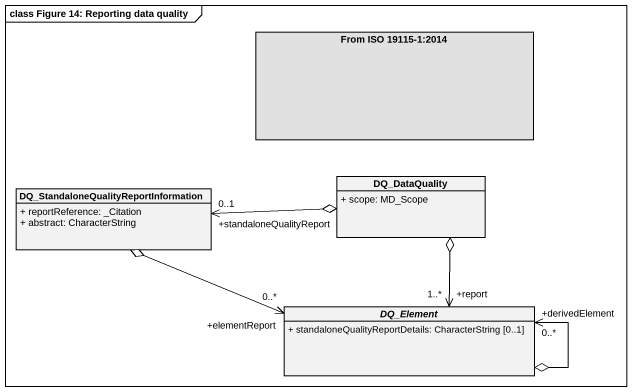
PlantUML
@startuml
mainframe class Figure 14: Reporting data quality
allowmixing
hide circle
hide empty members
skinparam classAttributeIconSize 0
rectangle "From ISO 19115-1:2014" as From_ISO_19115_1_2014 #E1E1E1
class "DQ_StandaloneQualityReportInformation" as DQ_StandaloneQualityReportIn {
  + reportReference: _Citation
  + abstract: CharacterString
}
class DQ_DataQuality {
  + scope: MD_Scope
}
abstract class DQ_Element {
  + standaloneQualityReportDetails: CharacterString [0..1]
}
DQ_StandaloneQualityReportIn o-right-> "+elementReport\n0..*" DQ_Element
DQ_DataQuality o-left-> "+standaloneQualityReport\n0..1" DQ_StandaloneQualityReportIn
DQ_DataQuality o--> "+report\n1..*" DQ_Element
DQ_Element o--> "+derivedElement\n0..*" DQ_Element
@enduml
